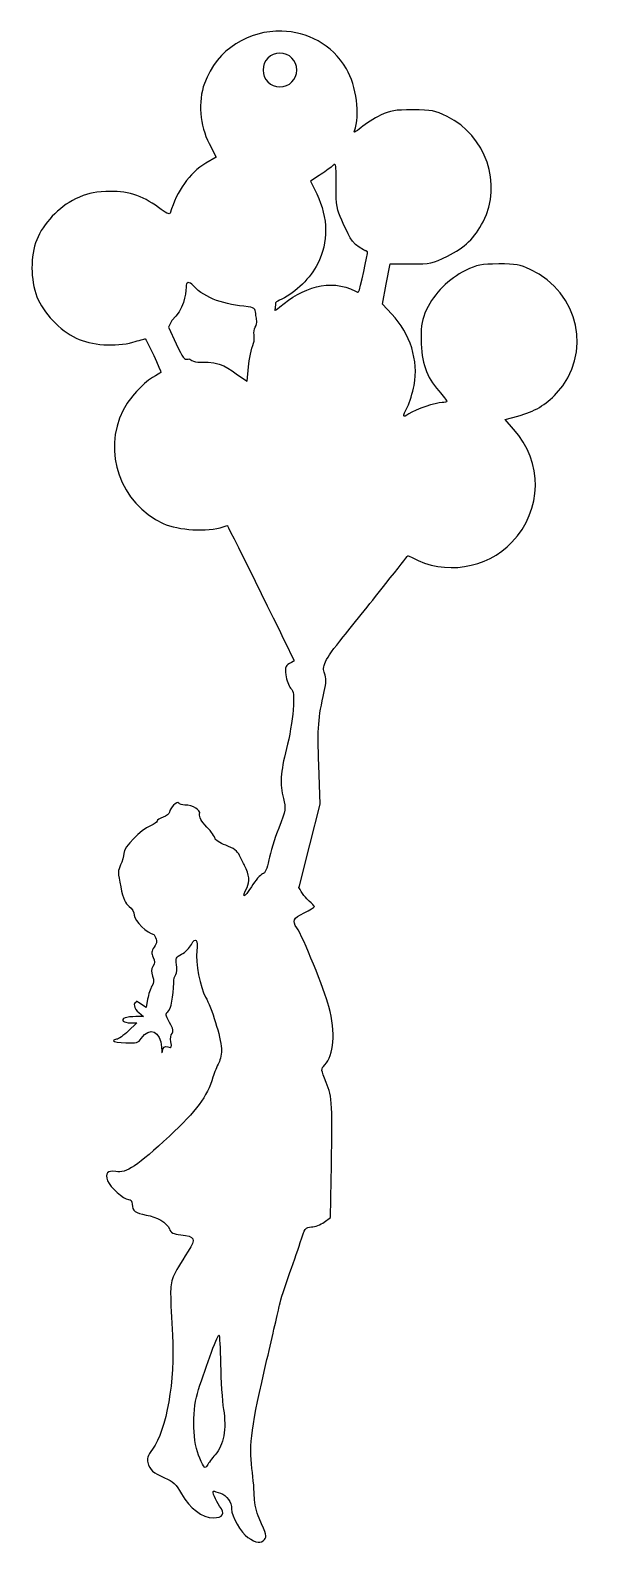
# Model space of a CAD drawing. Extents: x 5.8 to 31.8, y 3.6 to 73.7.
import ezdxf

# ---------------------------------------------------------------- set-up
doc = ezdxf.new("R2010")
doc.units = 0
doc.layers.get('0').update_dxf_attribs({"linetype": 'CONTINUOUS'})

msp = doc.modelspace()

# ---------------------------------------------------------------- linework, layer by layer
at = {"color": 1}
for points in [[(17.459744, 73.620306), (17.459744, 73.620306)], [(14.09237, 68.421793), (14.415382, 67.793408), (13.939132, 67.508428)], [(19.886745, 67.454411), (19.886745, 67.454411)], [(19.18615, 66.943434), (18.78707, 66.686569), (19.069292, 66.088501)], [(22.539193, 60.531147), (22.109796, 60.987001), (22.284531, 61.918554), (22.459818, 62.850111), (23.42224, 62.851211)], [(13.122231, 61.986355), (13.122231, 61.986355)], [(12.368168, 60.230182), (12.214931, 59.92481), (12.56826, 59.156968)], [(15.547027, 57.6301), (15.848542, 57.428356), (15.91138, 58.084853)], [(28.173164, 55.213572), (27.784557, 55.650687), (28.378768, 55.813845)], [(18.245777, 34.012178), (18.267826, 34.083837), (18.747383, 35.973956), (19.226389, 37.864071), (19.164102, 39.669303)], [(11.247548, 28.843984), (11.178095, 28.449866), (10.824215, 28.689095)], [(10.842956, 28.215049), (11.058481, 28.036456), (10.707357, 28.033698)], [(10.453246, 27.745414), (10.746493, 27.745414), (10.351823, 27.365075)], [(19.411046, 18.521929), (19.699332, 18.733596), (19.733507, 20.46)]]:
    msp.add_lwpolyline(points, dxfattribs=at)
for points in [[(17.366037, 72.604967), (17.366037, 72.604967)], [(14.54161, 13.302472), (14.54161, 13.302472)]]:
    msp.add_lwpolyline(points, close=True, dxfattribs=at)
for points in [[(17.459744, 73.620306), (15.967743, 73.661031), (14.451127, 72.820446), (13.87464, 71.198264)], [(20.44237, 71.878464), (19.765746, 73.023607), (18.620189, 73.588618), (17.459744, 73.620306)], [(17.366037, 72.604967), (16.934061, 72.604947), (16.583881, 72.254765), (16.583863, 71.82279)], [(18.148212, 71.82279), (18.148194, 72.254765), (17.798013, 72.604947), (17.366037, 72.604967)], [(16.583863, 71.82279), (16.583581, 71.390601), (16.933848, 71.040087), (17.366037, 71.040067)], [(17.366037, 71.040067), (17.798227, 71.040087), (18.148494, 71.390601), (18.148212, 71.82279)], [(20.811684, 69.013248), (21.083169, 69.727161), (20.907502, 71.091262), (20.44237, 71.878464)], [(13.87464, 71.198264), (13.574514, 70.353731), (13.659996, 69.262589), (14.09237, 68.421793)], [(22.023255, 69.732032), (21.731066, 69.596102), (21.323946, 69.339145), (21.118711, 69.161525)], [(23.514292, 69.978976), (22.680389, 69.978976), (22.484738, 69.946715), (22.023255, 69.732032)], [(25.106754, 69.670296), (24.520805, 69.956418), (24.403752, 69.978976), (23.514292, 69.978976)], [(26.769219, 64.80472), (27.667357, 66.546745), (26.899219, 68.795074), (25.106754, 69.670296)], [(21.118711, 69.161525), (20.868458, 68.944942), (20.767216, 68.896315), (20.811684, 69.013248)], [(13.939132, 67.508428), (13.173293, 67.050074), (12.600824, 66.246997), (12.294857, 65.200491)], [(19.776502, 67.372832), (19.671127, 67.278121), (19.40546, 67.084686), (19.18615, 66.943434)], [(19.886745, 67.454411), (19.859855, 67.447327), (19.824117, 67.415639), (19.776502, 67.372832)], [(19.967773, 66.481515), (19.967773, 67.274494), (19.967407, 67.475691), (19.886745, 67.454411)], [(7.914349, 65.860846), (7.130242, 65.477986), (6.412226, 64.723442), (6.115182, 63.969077)], [(9.319397, 66.203151), (8.68065, 66.172857), (8.424838, 66.110108), (7.914349, 65.860846)], [(11.746398, 65.461767), (10.984307, 66.032454), (10.276353, 66.248571), (9.319397, 66.203151)], [(19.069292, 66.088501), (19.607716, 64.94731), (19.61947, 63.89111), (19.10457, 62.843495)], [(20.223537, 64.876929), (19.994093, 65.362425), (19.967773, 65.52779), (19.967773, 66.481515)], [(12.294857, 65.200491), (12.271006, 65.118909), (12.086822, 65.206841), (11.746398, 65.461767)], [(21.226198, 63.507708), (20.638647, 63.801662), (20.5232, 64.242863), (20.223537, 64.876929)], [(25.116675, 63.211708), (25.905239, 63.598245), (26.386599, 64.062597), (26.769219, 64.80472)], [(6.115182, 63.969077), (5.817106, 63.212103), (5.822104, 62.12097), (6.127309, 61.333166)], [(21.009019, 61.558611), (21.061229, 61.61039), (21.452682, 63.385018), (21.416918, 63.412901)], [(21.416918, 63.412901), (21.142932, 63.557904), (21.455137, 63.393174), (21.226198, 63.507708)], [(23.42224, 62.851211), (24.341045, 62.852622), (24.417535, 62.868991), (25.116675, 63.211708)], [(19.10457, 62.843495), (18.801256, 62.226374), (18.097927, 61.536064), (17.453129, 61.222371)], [(25.946806, 62.544185), (25.186713, 62.178207), (24.512974, 61.499962), (24.152049, 60.736198)], [(27.488004, 62.850661), (26.662332, 62.848403), (26.519483, 62.819927), (25.946806, 62.544185)], [(28.945417, 62.598205), (28.469937, 62.819244), (28.277964, 62.852919), (27.488004, 62.850661)], [(30.160296, 56.86777), (31.838019, 58.673013), (31.230917, 61.53574), (28.945417, 62.598205)], [(13.02191, 61.778547), (13.019652, 61.405796), (12.913619, 60.759547), (12.368168, 60.230182)], [(13.122231, 61.986355), (13.060138, 61.975208), (13.022643, 61.905267), (13.02191, 61.778547)], [(13.369175, 61.840833), (13.270918, 61.949799), (13.184324, 61.997503), (13.122231, 61.986355)], [(15.896497, 60.870694), (14.829841, 60.970474), (13.912532, 61.238263), (13.369175, 61.840833)], [(17.357218, 60.862978), (18.415974, 61.746582), (19.666435, 62.200946), (20.858537, 61.59775)], [(6.127309, 61.333166), (6.410921, 60.60109), (7.20015, 59.764445), (7.935846, 59.416039)], [(17.159883, 60.948415), (17.159883, 60.71298), (17.009715, 60.572958), (17.357218, 60.862978)], [(17.453129, 61.222371), (17.111864, 61.056351), (17.159883, 61.069791), (17.159883, 60.948415)], [(20.858537, 61.59775), (21.062895, 61.494346), (20.894786, 61.571444), (21.009019, 61.558611)], [(16.259197, 60.465), (16.229806, 60.717239), (16.260373, 60.836655), (15.896497, 60.870694)], [(16.223368, 59.922605), (16.356384, 60.133171), (16.276367, 60.317652), (16.259197, 60.465)], [(23.57217, 57.233778), (23.788, 58.395566), (23.406983, 59.610987), (22.539193, 60.531147)], [(24.152049, 60.736198), (23.930512, 60.267393), (23.896719, 60.075646), (23.902899, 59.337765)], [(16.142891, 59.181772), (16.235413, 59.424091), (16.097134, 59.72277), (16.223368, 59.922605)], [(7.935846, 59.416039), (8.633271, 59.085754), (9.772158, 59.005595), (10.555221, 59.231381)], [(10.555221, 59.231381), (10.8483, 59.315884), (11.107719, 59.38517), (11.131792, 59.38517)], [(11.131792, 59.38517), (11.186533, 59.38517), (11.896229, 57.853279), (11.854987, 57.824128)], [(12.56826, 59.156968), (12.878212, 58.484438), (12.94667, 58.397841), (13.121129, 58.453066)], [(15.91138, 58.084853), (15.946012, 58.445979), (16.050368, 58.939453), (16.142891, 59.181772)], [(23.902899, 59.337765), (23.911569, 58.304165), (24.147104, 57.61917), (24.713186, 56.981319)], [(13.121129, 58.453066), (13.230619, 58.487726), (13.27125, 58.28496), (13.728016, 58.312505)], [(13.728016, 58.312505), (14.637994, 58.367361), (14.976433, 58.012864), (15.547027, 57.6301)], [(11.477405, 57.595373), (11.002524, 57.31238), (10.400943, 56.646257), (10.115903, 56.088351)], [(11.854987, 57.824128), (11.83842, 57.812416), (11.668596, 57.70932), (11.477405, 57.595373)], [(23.267899, 56.239936), (23.370621, 56.439645), (23.507724, 56.88686), (23.57217, 57.233778)], [(24.713186, 56.981319), (24.922183, 56.745827), (25.092973, 56.527421), (25.092973, 56.49625)], [(28.378768, 55.813845), (29.15158, 56.025729), (29.654302, 56.32331), (30.160296, 56.86777)], [(10.115903, 56.088351), (9.132459, 54.163472), (9.981481, 51.761021), (11.968537, 50.847397)], [(23.330187, 55.914167), (23.031969, 55.720365), (23.023432, 55.764656), (23.267899, 56.239936)], [(24.868629, 56.439475), (24.578793, 56.439475), (23.650946, 56.122616), (23.330187, 55.914167)], [(25.092973, 56.49625), (25.092973, 56.465081), (24.992099, 56.439475), (24.868629, 56.439475)], [(28.100955, 49.97868), (29.520763, 51.484164), (29.551097, 53.664017), (28.173164, 55.213572)], [(11.968537, 50.847397), (12.672597, 50.523677), (14.008623, 50.447706), (14.743355, 50.689751)], [(14.743355, 50.689751), (15.015661, 50.779455), (14.920897, 50.748388), (14.935178, 50.729987)], [(14.935178, 50.729987), (15.005542, 50.639442), (18.008203, 44.57351), (18.008203, 44.515586)], [(23.479566, 49.269267), (24.974009, 48.440829), (26.934654, 48.741997), (28.100955, 49.97868)], [(22.266341, 48.062657), (22.83435, 48.7812), (23.257282, 49.335964), (23.27286, 49.335964)], [(23.27286, 49.335964), (23.288445, 49.335964), (23.247291, 49.398036), (23.479566, 49.269267)], [(20.297951, 45.606993), (20.812656, 46.239112), (21.698335, 47.344113), (22.266341, 48.062657)], [(19.429787, 43.91421), (19.318833, 44.205763), (19.381113, 44.481008), (20.297951, 45.606993)], [(17.896857, 44.414164), (17.616022, 44.270126), (17.600881, 44.235644), (17.646055, 43.838143)], [(18.008203, 44.515586), (18.008203, 44.478686), (18.061253, 44.498484), (17.896857, 44.414164)], [(17.646055, 43.838143), (17.672496, 43.605448), (17.77015, 43.331619), (17.863234, 43.229601)], [(19.418212, 43.068097), (19.516133, 43.496942), (19.518345, 43.681498), (19.429787, 43.91421)], [(17.863234, 43.229601), (18.00849, 43.070408), (18.024443, 42.926159), (17.974579, 42.212057)], [(19.164102, 39.669303), (19.1032, 41.430982), (19.132161, 41.815219), (19.418212, 43.068097)], [(17.974579, 42.212057), (17.942622, 41.754426), (17.806461, 40.952009), (17.672513, 40.429429)], [(17.672513, 40.429429), (17.389821, 39.326564), (17.356414, 38.78967), (17.528646, 38.123143)], [(12.689527, 37.908169), (12.618409, 38.022299), (12.256272, 37.675877), (12.256272, 37.493655)], [(12.961276, 37.816667), (12.84317, 37.816667), (12.720902, 37.857817), (12.689527, 37.908169)], [(13.653051, 37.394987), (13.704885, 37.598246), (13.346591, 37.816667), (12.961276, 37.816667)], [(17.528646, 38.123143), (17.648166, 37.660609), (17.640205, 37.611827), (17.310365, 36.756129)], [(11.968537, 37.261042), (11.810473, 37.206389), (11.681354, 37.121711), (11.681354, 37.073079)], [(12.256272, 37.493655), (12.256272, 37.420381), (12.126601, 37.315691), (11.968537, 37.261042)], [(13.984883, 36.803534), (13.730492, 37.077258), (13.621543, 37.271436), (13.653051, 37.394987)], [(11.384249, 36.862513), (10.915169, 36.669803), (10.148424, 35.877498), (10.148424, 35.585347)], [(11.681354, 37.073079), (11.681354, 37.024441), (11.547622, 36.929634), (11.384249, 36.862513)], [(14.363568, 36.274367), (14.363568, 36.341217), (14.193273, 36.5793), (13.984883, 36.803534)], [(17.310365, 36.756129), (17.122244, 36.268093), (16.91605, 35.602927), (16.851754, 35.27777)], [(14.864071, 35.960725), (14.588711, 36.066234), (14.363568, 36.207517), (14.363568, 36.274367)], [(15.502379, 35.486129), (15.4035, 35.689242), (15.223935, 35.822834), (14.864071, 35.960725)], [(9.999045, 35.050118), (9.863649, 34.790355), (9.863716, 34.695551), (10.000699, 34.033678)], [(10.148424, 35.585347), (10.148424, 35.448715), (10.081215, 35.207722), (9.999045, 35.050118)], [(15.732235, 35.020352), (15.681669, 35.121295), (15.578037, 35.330709), (15.502379, 35.486129)], [(15.845234, 34.009424), (15.985346, 34.278153), (15.951325, 34.582978), (15.732235, 35.020352)], [(16.851754, 35.27777), (16.767892, 34.853703), (16.685135, 34.670707), (16.559609, 34.631193)], [(16.559609, 34.631193), (16.463362, 34.600897), (16.233092, 34.332543), (16.04753, 34.034779)], [(10.000699, 34.033678), (10.11764, 33.468443), (10.205732, 33.263993), (10.389857, 33.129133)], [(16.04753, 34.034779), (15.71548, 33.501918), (15.571221, 33.483819), (15.845234, 34.009424)], [(18.719271, 33.370566), (18.585803, 33.474695), (18.372838, 33.763481), (18.245777, 34.012178)], [(10.389857, 33.129133), (10.525995, 33.029427), (10.627431, 32.85971), (10.627431, 32.731708)], [(18.482799, 32.828722), (18.746241, 32.961126), (18.961806, 33.094485), (18.961806, 33.125275)], [(18.961806, 33.125275), (18.961806, 33.156066), (18.852736, 33.26644), (18.719271, 33.370566)], [(10.627431, 32.731708), (10.627431, 32.455943), (11.239318, 31.86088), (11.539141, 31.835983)], [(18.152621, 32.137497), (17.919934, 32.466995), (17.969328, 32.570652), (18.482799, 32.828722)], [(11.539141, 31.835983), (11.542048, 31.821505), (11.548396, 31.803188), (11.561189, 31.778655)], [(11.561189, 31.778655), (11.69654, 31.51907), (11.695647, 31.472469), (11.550165, 31.252245)], [(13.269957, 31.371306), (13.461986, 31.739615), (13.597286, 31.58522), (13.528477, 31.076407)], [(19.635391, 28.493963), (19.441603, 29.246757), (18.418198, 31.761436), (18.152621, 32.137497)], [(11.550165, 31.252245), (11.421594, 31.057628), (11.412036, 30.964638), (11.499453, 30.774342)], [(12.588103, 30.438652), (12.530888, 30.741141), (12.551767, 30.784956), (12.820165, 30.922618)], [(12.820165, 30.922618), (12.982451, 31.005854), (13.184713, 31.207807), (13.269957, 31.371306)], [(13.528477, 31.076407), (13.455874, 30.539533), (13.675335, 29.360174), (13.927005, 28.933832)], [(11.492838, 30.355417), (11.40998, 30.22383), (11.404736, 30.098165), (11.4752, 29.906728)], [(11.499453, 30.774342), (11.581448, 30.595842), (11.579787, 30.493491), (11.492838, 30.355417)], [(12.551723, 29.987757), (12.607485, 30.054393), (12.623531, 30.251341), (12.588103, 30.438652)], [(11.444883, 29.439298), (11.374199, 29.3285), (11.285485, 29.060592), (11.247548, 28.843984)], [(11.4752, 29.906728), (11.547969, 29.709029), (11.54043, 29.589076), (11.444883, 29.439298)], [(12.182409, 28.2608), (12.322184, 28.362171), (12.449978, 28.992633), (12.451953, 29.591432)], [(12.451953, 29.591432), (12.452461, 29.744504), (12.497279, 29.922691), (12.551723, 29.987757)], [(10.824215, 28.689095), (10.62943, 28.820528), (10.783786, 28.695157), (10.728303, 28.695157)], [(13.927005, 28.933832), (14.20114, 28.469438), (14.632259, 27.077394), (14.662878, 26.557544)], [(10.707357, 28.033698), (10.514085, 28.032005), (10.288239, 28.004672), (10.2052, 27.973066)], [(10.728303, 28.695157), (10.549936, 28.695157), (10.6207, 28.398945), (10.842956, 28.215049)], [(12.26013, 27.758642), (12.062422, 28.107545), (12.053014, 28.166955), (12.182409, 28.2608)], [(19.437504, 25.79411), (19.874112, 26.256528), (19.948693, 27.276908), (19.635391, 28.493963)], [(10.351823, 27.365075), (10.134658, 27.156044), (9.892258, 26.985288), (9.813285, 26.985288)], [(10.2052, 27.973066), (9.973325, 27.884815), (10.125082, 27.745414), (10.453246, 27.745414)], [(10.949891, 27.025527), (11.32435, 27.592357), (11.863125, 27.356264), (11.887509, 26.614318)], [(12.375334, 27.255383), (12.456528, 27.335915), (12.427437, 27.463392), (12.26013, 27.758642)], [(9.813285, 26.985288), (9.734313, 26.985288), (9.669956, 26.952821), (9.670521, 26.913629)], [(9.670521, 26.913629), (9.670972, 26.874434), (9.924648, 26.832214), (10.234414, 26.819372)], [(10.234414, 26.819372), (10.737785, 26.798488), (10.814121, 26.819937), (10.949891, 27.025527)], [(11.887509, 26.614318), (11.896029, 26.355066), (11.917311, 26.279512), (11.940425, 26.42856)], [(11.940425, 26.42856), (11.971637, 26.629911), (12.019341, 26.669416), (12.180755, 26.627549)], [(12.180755, 26.627549), (12.360432, 26.580945), (12.375595, 26.605733), (12.324071, 26.861263)], [(12.324071, 26.861263), (12.291003, 27.025248), (12.312988, 27.193548), (12.375334, 27.255383)], [(14.662878, 26.557544), (14.675188, 26.34851), (14.618507, 26.048999), (14.537201, 25.892227)], [(14.269861, 25.227461), (13.985001, 24.319784), (13.522044, 23.694577), (12.25076, 22.503356)], [(14.537201, 25.892227), (14.455891, 25.735453), (14.335462, 25.436492), (14.269861, 25.227461)], [(19.508611, 24.986582), (19.258496, 25.591875), (19.257763, 25.60374), (19.437504, 25.79411)], [(19.733507, 20.46), (19.803796, 24.018509), (19.789319, 24.307256), (19.508611, 24.986582)], [(12.25076, 22.503356), (10.785304, 21.130193), (10.252838, 20.776966), (9.775252, 20.860736)], [(9.775252, 20.860736), (9.386902, 20.92885), (9.262624, 20.789872), (9.396016, 20.436849)], [(9.396016, 20.436849), (9.513665, 20.125496), (10.12865, 19.574197), (10.357886, 19.574197)], [(10.357886, 19.574197), (10.477432, 19.574197), (10.53207, 19.503238), (10.53207, 19.3482)], [(10.53207, 19.3482), (10.53207, 19.053918), (10.691965, 18.931148), (11.176441, 18.854311)], [(11.176441, 18.854311), (11.679143, 18.77458), (12.140816, 18.497641), (12.251311, 18.209388)], [(12.251311, 18.209388), (12.320005, 18.030182), (12.426785, 17.975346), (12.783785, 17.935435)], [(18.302552, 17.578799), (18.520366, 18.257944), (18.544861, 18.291859), (18.826758, 18.30089)], [(18.826758, 18.30089), (18.989436, 18.306111), (19.252381, 18.405583), (19.411046, 18.521929)], [(12.783785, 17.935435), (13.448033, 17.861176), (13.491409, 17.763581), (13.118924, 17.178066)], [(17.762912, 16.011142), (17.933843, 16.481462), (18.176852, 17.186863), (18.302552, 17.578799)], [(13.118924, 17.178066), (12.366344, 15.995081), (12.308642, 15.854003), (12.311944, 15.203611)], [(17.346745, 14.68106), (17.40468, 14.942347), (17.591985, 15.540824), (17.762912, 16.011142)], [(12.311944, 15.203611), (12.313666, 14.863937), (12.349952, 14.008499), (12.392422, 13.303022)], [(16.766866, 12.16311), (17.027869, 13.286653), (17.288812, 14.41977), (17.346745, 14.68106)], [(12.392422, 13.303022), (12.519748, 11.187905), (12.123526, 8.918993), (11.469136, 8.015213)], [(13.549974, 10.595453), (13.823152, 11.524537), (14.47479, 13.303036), (14.54161, 13.302472)], [(14.54161, 13.302472), (14.575644, 13.30224), (14.611164, 12.693126), (14.620985, 11.948686)], [(14.620985, 11.948686), (14.630798, 11.204245), (14.692063, 10.266136), (14.757135, 9.863989)], [(16.072335, 7.134372), (15.934213, 8.241158), (16.048662, 9.071472), (16.766866, 12.16311)], [(13.654154, 7.605111), (13.339101, 8.286214), (13.289383, 9.709173), (13.549974, 10.595453)], [(14.757135, 9.863989), (14.904108, 8.955708), (14.768754, 8.219277), (14.370734, 7.762757)], [(11.469136, 8.015213), (11.255155, 7.719761), (11.200765, 7.565004), (11.252509, 7.397852)], [(14.370734, 7.762757), (14.225528, 7.596207), (14.059598, 7.374487), (14.00197, 7.269972)], [(11.252509, 7.397852), (11.359157, 7.053321), (11.490585, 6.934283), (12.020903, 6.701667)], [(14.00197, 7.269972), (13.907247, 7.098166), (13.874005, 7.129826), (13.654154, 7.605111)], [(16.184783, 5.776178), (16.185291, 6.022852), (16.134772, 6.634066), (16.072335, 7.134372)], [(12.020903, 6.701667), (12.430253, 6.522111), (12.561816, 6.398295), (12.815755, 5.952014)], [(12.815755, 5.952014), (13.199473, 5.277652), (13.772094, 4.846829), (14.285295, 4.846829)], [(14.576888, 5.389776), (14.392329, 5.649638), (14.216428, 6.082101), (14.295217, 6.082101)], [(14.295217, 6.082101), (14.317247, 6.082101), (14.465079, 6.037191), (14.623741, 5.982333)], [(14.623741, 5.982333), (14.902206, 5.886053), (15.130308, 5.56229), (15.130308, 5.263547)], [(16.409128, 4.825882), (16.274652, 5.124964), (16.184218, 5.508778), (16.184783, 5.776178)], [(14.285295, 4.846829), (14.740961, 4.846829), (14.836384, 5.024406), (14.576888, 5.389776)], [(15.130308, 5.263547), (15.130308, 4.909733), (15.558367, 4.158333), (15.885473, 3.937873)], [(16.652765, 3.837001), (16.771396, 3.978775), (16.748336, 4.071457), (16.409128, 4.825882)], [(15.885473, 3.937873), (16.273605, 3.676289), (16.493916, 3.647164), (16.652765, 3.837001)]]:
    msp.add_open_spline(points, degree=3, dxfattribs=at)

doc.saveas('drawing.dxf')
